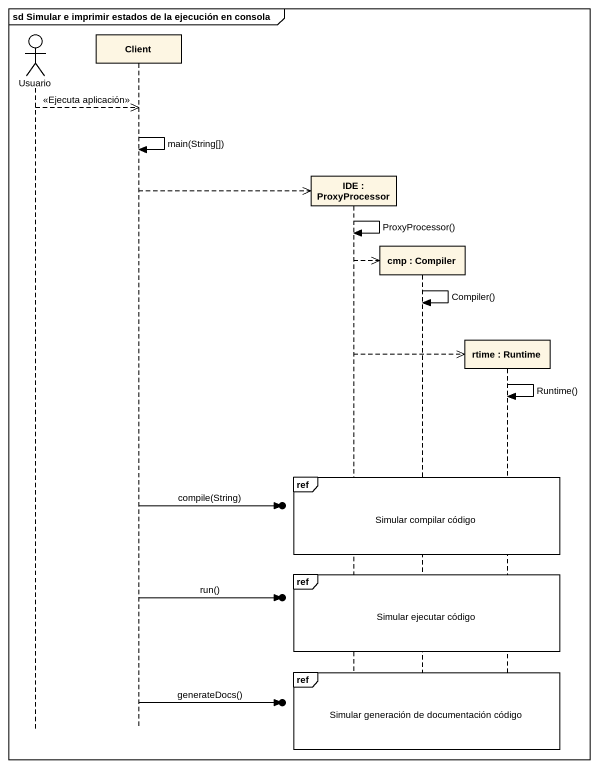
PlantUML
@startuml
mainframe sd Simular e imprimir estados de la ejecución en consola
hide footbox
actor Usuario
participant Client
participant "IDE : ProxyProcessor" as IDE
participant "cmp : Compiler" as cmp
participant "rtime : Runtime" as rtime

Usuario -->> Client : <<Ejecuta aplicación>>
Client -> Client : main(String[])
Client -->> IDE **
IDE -> IDE : ProxyProcessor()
IDE -->> cmp **
cmp -> cmp : Compiler()
IDE -->> rtime **
rtime -> rtime : Runtime()
ref over IDE, cmp, rtime : Simular compilar código
Client ->o] : compile(String)
ref over IDE, cmp, rtime : Simular ejecutar código
Client ->o] : run()
ref over IDE, cmp, rtime : Simular generación de documentación código
Client ->o] : generateDocs()
@enduml
